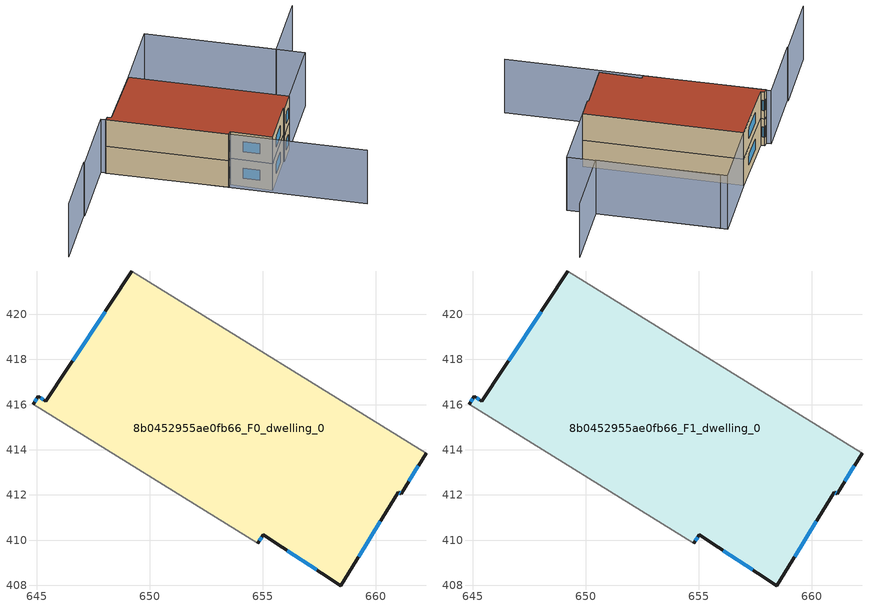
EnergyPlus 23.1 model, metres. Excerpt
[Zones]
8b0452955ae0fb66_F0_dwelling_0
 floor ground (EU_floor_Construction): 662.22,413.85 661.12,412.06 661.01,412.12 658.45,407.97 655.03,410.24 654.77,409.86 644.83,416.02 645.06,416.38 645.4,416.16 649.2,421.91 z0
 wall outside (EU_wall_Construction): 649.2,421.91 645.4,416.16 645.06,416.38 644.83,416.02 / 654.77,409.86 655.03,410.24 658.45,407.97 661.01,412.12 661.12,412.06 662.22,413.85 z0:3
 wall adiabatic (EU_wall_Construction): 644.83,416.02 654.77,409.86 / 662.22,413.85 649.2,421.91 z0:3
 window (EU_Window_Construction): 644.99,416.26 644.9,416.13 / 645.29,416.23 645.17,416.31 / 648.02,420.12 646.58,417.95 / 661.47,412.61 661.88,413.29 / 661.04,412.1 661.09,412.08 / 659.24,409.27 660.21,410.83 / 656.09,409.53 657.38,408.68 / 654.85,409.98 654.95,410.12 z0.93:2.07
8b0452955ae0fb66_F1_dwelling_0
 floor to 8b0452955ae0fb66_F0_dwelling_0 (EU_floor_Construction): 662.22,413.85 661.12,412.06 661.01,412.12 658.45,407.97 655.03,410.24 654.77,409.86 644.83,416.02 645.06,416.38 645.4,416.16 649.2,421.91 z3
 wall outside (EU_wall_Construction): 649.2,421.91 645.4,416.16 645.06,416.38 644.83,416.02 / 654.77,409.86 655.03,410.24 658.45,407.97 661.01,412.12 661.12,412.06 662.22,413.85 z3:6
 wall adiabatic (EU_wall_Construction): 644.83,416.02 654.77,409.86 / 662.22,413.85 649.2,421.91 z3:6
 window (EU_Window_Construction): 644.99,416.26 644.9,416.13 / 645.29,416.23 645.17,416.31 / 648.02,420.12 646.58,417.95 / 661.47,412.61 661.88,413.29 / 661.04,412.1 661.09,412.08 / 659.24,409.27 660.21,410.83 / 656.09,409.53 657.38,408.68 / 654.85,409.98 654.95,410.12 z3.93:5.07
 roof outside (EU_roof_Construction): 658.45,407.97 661.01,412.12 661.12,412.06 662.22,413.85 649.2,421.91 645.4,416.16 645.06,416.38 644.83,416.02 654.77,409.86 655.03,410.24 z6
shading: 636.8,404.19 640.47,410.11 / 640.54,410.07 644.39,416.29 / 644.39,416.29 665.97,402.92 / 667.58,427.74 663.72,421.52 / 663.72,421.52 653.64,427.77 / 662.22,413.85 649.21,421.91 / 649.21,421.91 653.06,428.13 / 653.06,428.13 666.08,420.06 / 666.08,420.06 662.22,413.85 z0:6
[Building]
EU S2 Campaign: North Axis=0; Terrain=City; Solar Distribution=FullExterior
[Site:Location]
Montreal-Trudeau.Intl.AP: Latitude=45.4667; Longitude=-73.75; Time Zone=-5; Elevation=36
[SizingPeriod:WeatherFileDays]
AnnualSizingPeriod: Begin Month=1; Begin Day of Month=1; End Month=12; End Day of Month=31; Day of Week for Start Day=Monday; Use Weather File Daylight Saving Period=No; Use Weather File Rain and Snow Indicators=No
[MATERIAL]
EU_InternalMass_Material: Roughness=MediumRough; Thickness=0.1; Conductivity=1; Density=1800; Specific Heat=900; Thermal Absorptance=0.9; Solar Absorptance=0.7; Visible Absorptance=0.7
[MATERIAL:NOMASS] Roughness=MediumRough; Thermal Absorptance=0.9; Solar Absorptance=0.7; Visible Absorptance=0.7
Name | Thermal Resistance
EU_wall_NoMass; EU_floor_NoMass | 1.51479
EU_roof_NoMass | 2.84114
[WINDOWMATERIAL:SIMPLEGLAZINGSYSTEM]
EU_Window_SimpleGlazing: UFactor=3.53504; Solar Heat Gain Coefficient=0.8; Visible Transmittance=0.8
[CONSTRUCTION]
EU_wall_Construction: EU_wall_NoMass
EU_roof_Construction: EU_roof_NoMass
EU_floor_Construction: EU_floor_NoMass
EU_Window_Construction: EU_Window_SimpleGlazing
EU_InternalMass_Construction: EU_InternalMass_Material
[ZONE] Type=1; Multiplier=1; Ceiling Height=autocalculate; Floor Area=autocalculate; Part of Total Floor Area=Yes
Name | Volume
8b0452955ae0fb66_F0_dwelling_0 | 332.169
8b0452955ae0fb66_F1_dwelling_0 | 332.167
[INTERNALMASS] Construction=EU_InternalMass_Construction; Surface Area=110.724
Name | Zone or ZoneList
8b0452955ae0fb66_F0_dwelling_0_EU_InternalMass | 8b0452955ae0fb66_F0_dwelling_0
8b0452955ae0fb66_F1_dwelling_0_EU_InternalMass | 8b0452955ae0fb66_F1_dwelling_0
[OTHEREQUIPMENT] Fuel Type=Electricity; Design Level Calculation Method=Watts/Area; Power per Zone Floor Area=1; Fraction Latent=0; Fraction Radiant=0; Fraction Lost=0; Carbon Dioxide Generation Rate=0; EndUse Subcategory=EU_Step8_InternalGains
Name | Zone or ZoneList or Space or SpaceList | Schedule
EU_Step8_InternalGain_8b0452955ae0fb66_F0_dwelling_0_f000 | 8b0452955ae0fb66_F0_dwelling_0 | EU_Step8_GainSchedule_8b0452955ae0fb66_F0_dwelling_0_f000
EU_Step8_InternalGain_8b0452955ae0fb66_F1_dwelling_0_f000 | 8b0452955ae0fb66_F1_dwelling_0 | EU_Step8_GainSchedule_8b0452955ae0fb66_F1_dwelling_0_f000
[ZONEVENTILATION:DESIGNFLOWRATE] Schedule=EU_AlwaysOn; Design Flow Rate Calculation Method=AirChanges/Hour; Air Changes per Hour=0.775154; Ventilation Type=Natural; Fan Pressure Rise=0; Fan Total Efficiency=1; Constant Term Coefficient=1; Temperature Term Coefficient=0; Velocity Term Coefficient=0; Velocity Squared Term Coefficient=0; Minimum Indoor Temperature=-100; Maximum Indoor Temperature=100; Delta Temperature=-100; Minimum Outdoor Temperature=-100; Maximum Outdoor Temperature=100; Maximum Wind Speed=40
Name | Zone or ZoneList or Space or SpaceList
EU_ConstantAir_8b0452955ae0fb66_F0_dwelling_0 | 8b0452955ae0fb66_F0_dwelling_0
EU_ConstantAir_8b0452955ae0fb66_F1_dwelling_0 | 8b0452955ae0fb66_F1_dwelling_0
[HVACTEMPLATE:THERMOSTAT] Constant Heating Setpoint=20; Constant Cooling Setpoint=50
EU_HeatOnly_8b0452955ae0fb66_F0_dwelling_0; EU_HeatOnly_8b0452955ae0fb66_F1_dwelling_0
[HVACTEMPLATE:ZONE:IDEALLOADSAIRSYSTEM] System Availability Schedule=EU_AlwaysOn; Maximum Heating Supply Air Temperature=50; Minimum Cooling Supply Air Temperature=13; Maximum Heating Supply Air Humidity Ratio=0.0156; Minimum Cooling Supply Air Humidity Ratio=0.0077; Heating Limit=NoLimit; Cooling Limit=NoLimit; Heating Availability Schedule=EU_AlwaysOn; Cooling Availability Schedule=EU_CoolingOff; Dehumidification Control Type=ConstantSensibleHeatRatio; Cooling Sensible Heat Ratio=0.7; Dehumidification Setpoint=60; Humidification Control Type=None; Humidification Setpoint=30; Outdoor Air Method=None; Outdoor Air Flow Rate per Person=0.00944; Outdoor Air Flow Rate per Zone Floor Area=0; Outdoor Air Flow Rate per Zone=0; Demand Controlled Ventilation Type=None; Outdoor Air Economizer Type=NoEconomizer; Heat Recovery Type=None; Sensible Heat Recovery Effectiveness=0.7; Latent Heat Recovery Effectiveness=0.65
Name | Template Thermostat
8b0452955ae0fb66_F0_dwelling_0 | EU_HeatOnly_8b0452955ae0fb66_F0_dwelling_0
8b0452955ae0fb66_F1_dwelling_0 | EU_HeatOnly_8b0452955ae0fb66_F1_dwelling_0
[SIZING:ZONE] Zone Cooling Design Supply Air Temperature Input Method=SupplyAirTemperature; Zone Cooling Design Supply Air Temperature=13; Zone Heating Design Supply Air Temperature Input Method=SupplyAirTemperature; Zone Heating Design Supply Air Temperature=50; Zone Cooling Design Supply Air Humidity Ratio=0.008; Zone Heating Design Supply Air Humidity Ratio=0.008; Cooling Design Air Flow Method=DesignDay; Cooling Design Air Flow Rate=0; Cooling Minimum Air Flow per Zone Floor Area=0.000762; Cooling Minimum Air Flow=0; Cooling Minimum Air Flow Fraction=0.2; Heating Design Air Flow Method=DesignDay; Heating Design Air Flow Rate=0; Heating Maximum Air Flow per Zone Floor Area=0.002032; Heating Maximum Air Flow=0.141576; Heating Maximum Air Flow Fraction=0.3; Account for Dedicated Outdoor Air System=No; Dedicated Outdoor Air System Control Strategy=NeutralSupplyAir; Dedicated Outdoor Air Low Setpoint Temperature for Design=autosize; Dedicated Outdoor Air High Setpoint Temperature for Design=autosize; Zone Load Sizing Method=Sensible Load Only No Latent Load; Zone Latent Cooling Design Supply Air Humidity Ratio Input Method=HumidityRatioDifference; Zone Cooling Design Supply Air Humidity Ratio Difference=0.005; Zone Latent Heating Design Supply Air Humidity Ratio Input Method=HumidityRatioDifference; Zone Humidification Design Supply Air Humidity Ratio Difference=0.005
8b0452955ae0fb66_F0_dwelling_0; 8b0452955ae0fb66_F1_dwelling_0
[SCHEDULE:CONSTANT]
Name | Hourly Value
EU_AlwaysOn | 1
EU_CoolingOff | 0
[SCHEDULE:FILE] Column Number=1; Rows to Skip at Top=0; Number of Hours of Data=8760; Column Separator=Comma; Interpolate to Timestep=No; Minutes per Item=60; Adjust Schedule for Daylight Savings=Yes
Name | File
EU_Step8_GainSchedule_8b0452955ae0fb66_F0_dwelling_0_f000 | ../../schedules/8b0452955ae0fb66/8b0452955ae0fb66_F0_dwelling_0_f000_gain.csv
EU_Step8_GainSchedule_8b0452955ae0fb66_F1_dwelling_0_f000 | ../../schedules/8b0452955ae0fb66/8b0452955ae0fb66_F1_dwelling_0_f000_gain.csv
